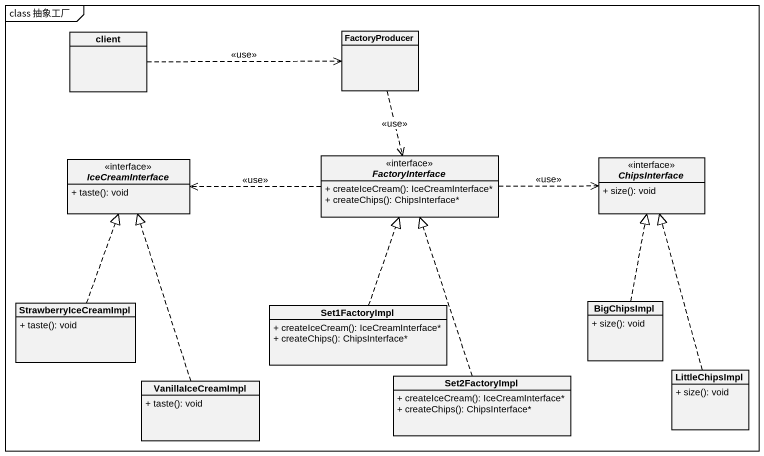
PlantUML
@startuml
mainframe class 抽象工厂
hide circle
hide empty members
skinparam classAttributeIconSize 0
class client
class FactoryProducer
interface IceCreamInterface {
  + taste(): void
}
interface FactoryInterface {
  + createIceCream(): IceCreamInterface*
  + createChips(): ChipsInterface*
}
interface ChipsInterface {
  + size(): void
}
class StrawberryIceCreamImpl {
  + taste(): void
}
class Set1FactoryImpl {
  + createIceCream(): IceCreamInterface*
  + createChips(): ChipsInterface*
}
class BigChipsImpl {
  + size(): void
}
class LittleChipsImpl {
  + size(): void
}
class VanillaIceCreamImpl {
  + taste(): void
}
class Set2FactoryImpl {
  + createIceCream(): IceCreamInterface*
  + createChips(): ChipsInterface*
}
client .right.> FactoryProducer : <<use>>
FactoryProducer ..> FactoryInterface : <<use>>
FactoryInterface .left.> IceCreamInterface : <<use>>
FactoryInterface .right.> ChipsInterface : <<use>>
StrawberryIceCreamImpl .up.|> IceCreamInterface
Set1FactoryImpl .up.|> FactoryInterface
BigChipsImpl .up.|> ChipsInterface
LittleChipsImpl .up.|> ChipsInterface
VanillaIceCreamImpl .up.|> IceCreamInterface
Set2FactoryImpl .up.|> FactoryInterface
@enduml
